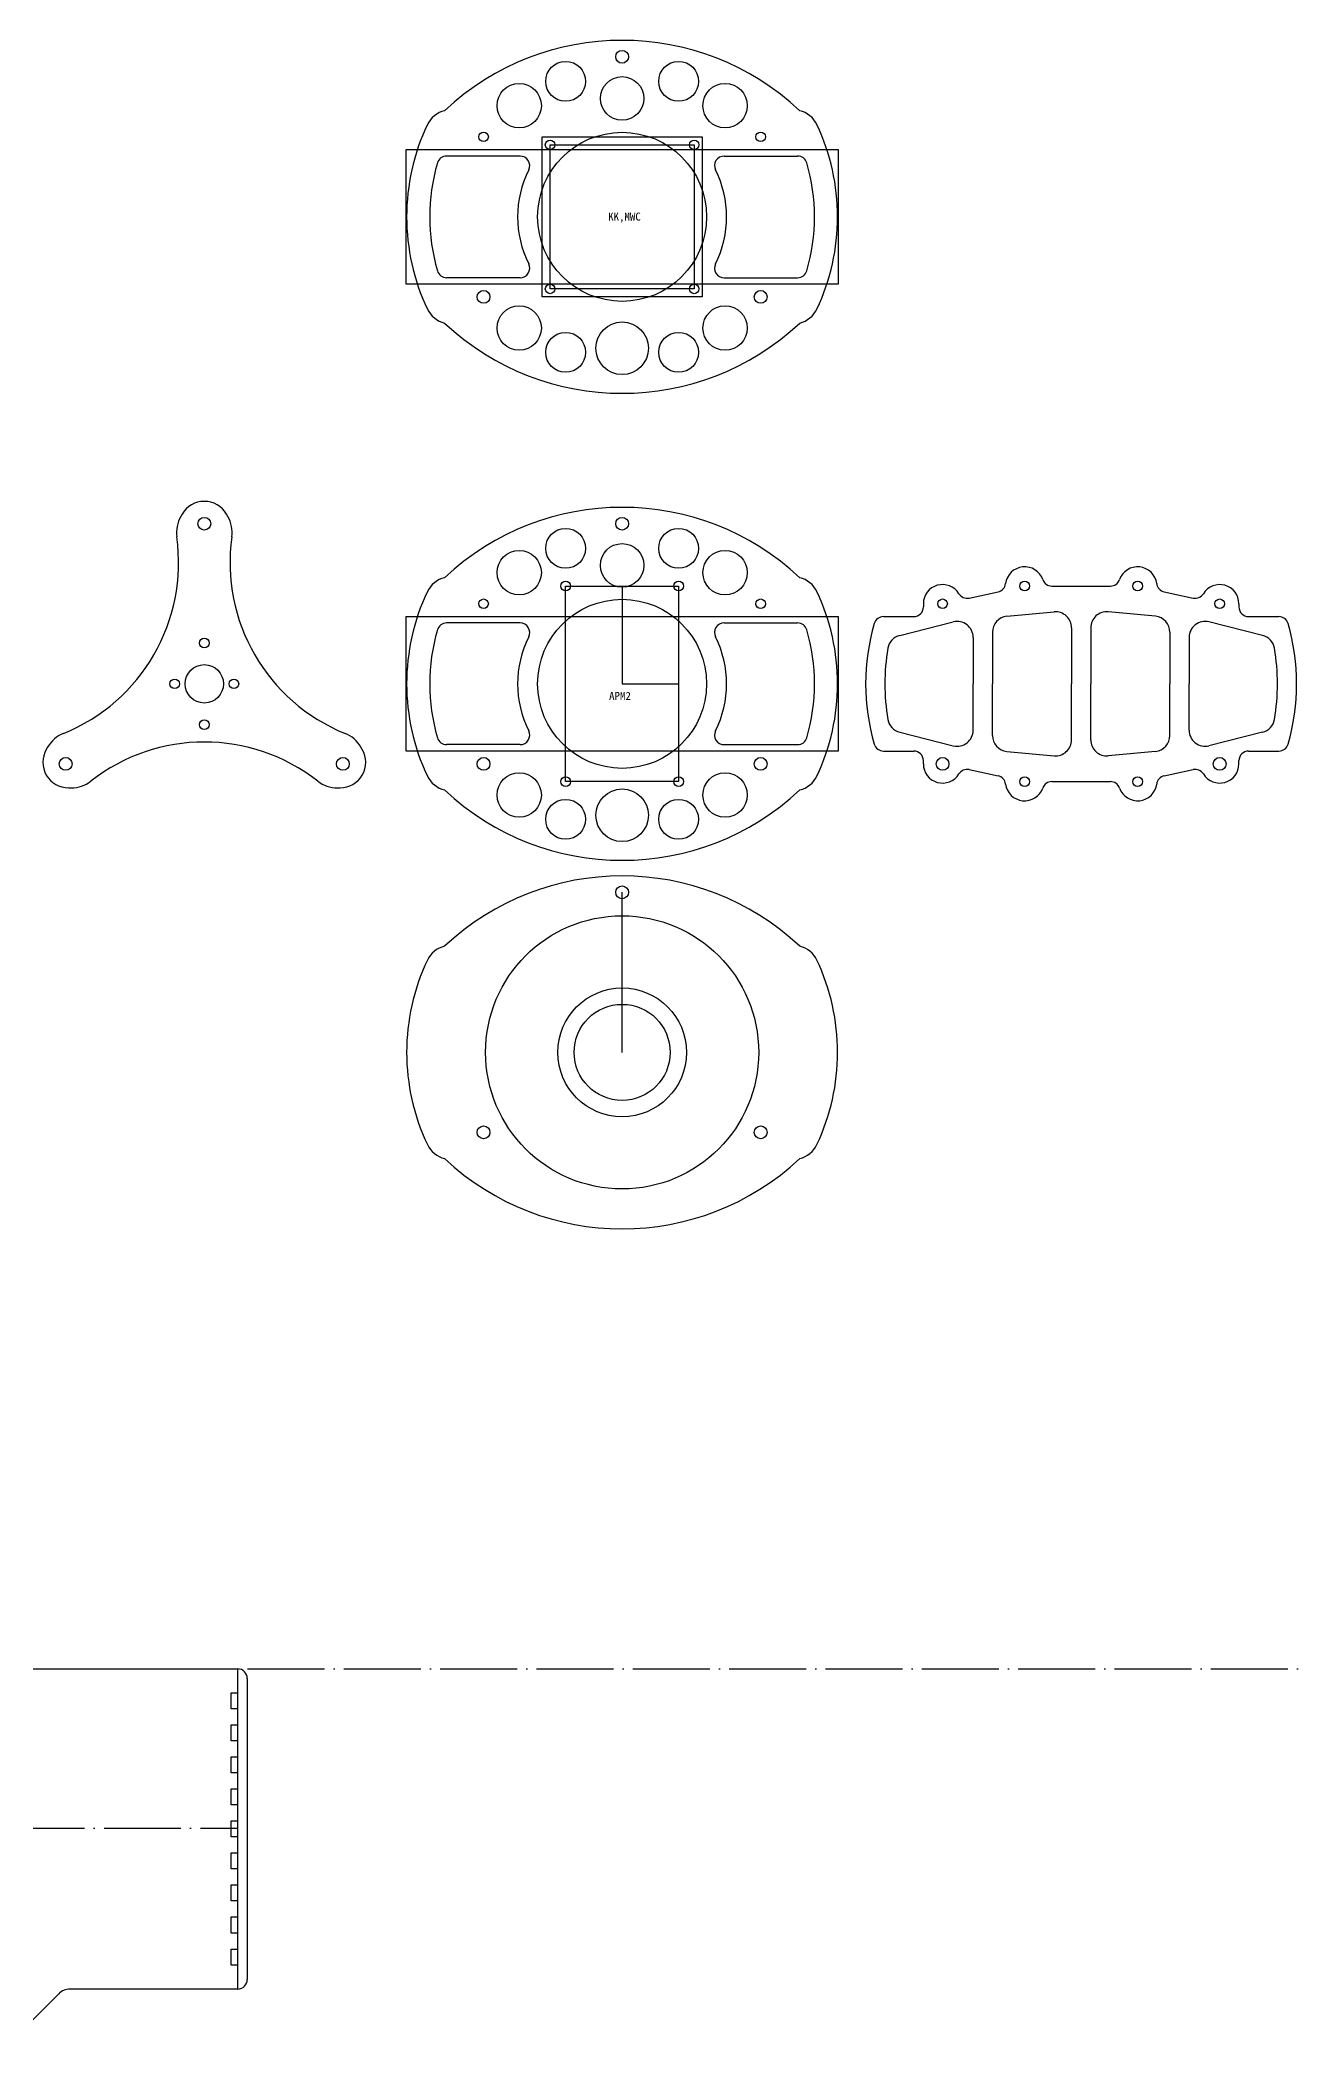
# Model space of a CAD drawing. Header units: millimetres. Extents: x 38 to 1497, y 98 to 936.
# Drawn here: x 1104 to 1497, y 306 to 936 of the extents above; entities that cross this region are included whole.
import ezdxf

# ---------------------------------------------------------------- set-up
doc = ezdxf.new("R2010")
doc.units = ezdxf.units.MM
doc.linetypes.add('ACAD_ISO04W100', pattern=[30, 24, -3, 0, -3])
for name, color, linetype in [('base_line', 7, 'Continuous'), ('colFrames', 160, 'Continuous'), ('DIM', 251, 'Continuous')]:
    doc.layers.add(name, color=color, linetype=linetype)
doc.layers.add('tooth', color=20, linetype='Continuous', plot=False)
doc.layers.add('xline', color=8, linetype='ACAD_ISO04W100', plot=False)
doc.styles.get("Standard").update_dxf_attribs({"font": ''})
doc.styles.get('Standard').set_extended_font_data('SimSun')

# ---------------------------------------------------------------- blocks, each defined once
blk = doc.blocks.new('*U95')
at = {"layer": 'tooth'}
blk.add_lwpolyline([(-1, 2.5), (1, 2.5), (1, -2.5), (-1, -2.5)], close=True, dxfattribs=at)
blk = doc.blocks.new('*U97')
at = {"layer": 'tooth', "color": 0, "linetype": 'ByBlock', "lineweight": -2, "transparency": 16777216}
for p in [(0, 0), (0, -10), (0, -20), (0, -30), (0, -40), (0, -50), (0, -60), (0, -70), (0, -80)]:
    blk.add_blockref('*U95', p, dxfattribs=at)

msp = doc.modelspace()

# ---------------------------------------------------------------- linework, layer by layer
at = {"layer": 'base_line'}
for p, q in [((1254.056, 900.238), (1231.091, 900.238)), ((1317.794, 900.238), (1340.759, 900.238)), ((1254.056, 862.238), (1231.091, 862.238)), ((1317.794, 862.238), (1340.759, 862.238)), ((1148.438, 788.374), (1148.018, 787.646)), ((1162.714, 787.646), (1162.294, 788.374)), ((1394.343, 762.167), (1403.402, 764.126)), ((1420.181, 765.919), (1438.521, 765.919)), ((1455.299, 764.126), (1464.358, 762.167)), ((1380.05, 760.374), (1380.05, 759.374)), ((1406.16, 756.465), (1420.885, 757.843)), ((1452.542, 756.465), (1437.816, 757.843)), ((1478.652, 760.374), (1478.652, 759.374)), ((1254.056, 754.374), (1231.091, 754.374)), ((1317.794, 754.374), (1340.759, 754.374)), ((1367.588, 756.374), (1377.05, 756.374)), ((1372.656, 750.505), (1389.409, 754.707)), ((1401.625, 751.487), (1401.625, 735.374)), ((1426.351, 752.864), (1426.351, 735.374)), ((1432.351, 752.864), (1432.351, 735.374)), ((1457.076, 751.487), (1457.076, 735.374)), ((1486.045, 750.505), (1469.293, 754.707)), ((1481.652, 756.374), (1491.113, 756.374)), ((1395.625, 749.858), (1395.625, 735.374)), ((1463.076, 749.858), (1463.076, 735.374)), ((1395.625, 720.89), (1395.625, 735.374)), ((1401.625, 719.26), (1401.625, 735.374)), ((1426.351, 717.883), (1426.351, 735.374)), ((1432.351, 717.883), (1432.351, 735.374)), ((1457.076, 719.26), (1457.076, 735.374)), ((1463.076, 720.89), (1463.076, 735.374)), ((1372.656, 720.242), (1389.409, 716.04)), ((1486.045, 720.242), (1469.293, 716.04)), ((1106.423, 715.601), (1106.003, 714.874)), ((1204.73, 714.874), (1204.31, 715.601)), ((1254.056, 716.374), (1231.091, 716.374)), ((1317.794, 716.374), (1340.759, 716.374)), ((1367.588, 714.374), (1377.05, 714.374)), ((1406.16, 714.282), (1420.885, 712.905)), ((1452.542, 714.282), (1437.816, 712.905)), ((1481.652, 714.374), (1491.113, 714.374)), ((1380.05, 710.374), (1380.05, 711.374)), ((1394.343, 708.581), (1403.402, 706.622)), ((1455.299, 706.622), (1464.358, 708.581)), ((1478.652, 710.374), (1478.652, 711.374)), ((1112.931, 702.874), (1113.771, 702.874)), ((1196.961, 702.874), (1197.801, 702.874)), ((1420.181, 704.829), (1438.521, 704.829)), ((1285.925, 620.259), (1285.925, 670.259))]:
    msp.add_line(p, q, dxfattribs=at)
for points in [[(1341.413, 848.078, 0.2274173), (1346.787, 852.438, 0.2246649), (1346.787, 910.039, 0.2274173), (1341.413, 914.398, 0.3957431), (1230.437, 914.398, 0.2274173), (1225.064, 910.039, 0.2246649), (1225.064, 852.438, 0.2274173), (1230.437, 848.078, 0.3957431)], [(1341.413, 702.214, 0.2274173), (1346.787, 706.573, 0.2246649), (1346.787, 764.174, 0.2274173), (1341.413, 768.534, 0.3957431), (1230.437, 768.534, 0.2274173), (1225.064, 764.174, 0.2246649), (1225.064, 706.573, 0.2274173), (1230.437, 702.214, 0.3957431)], [(1341.413, 587.099, 0.2274173), (1346.787, 591.458, 0.2246649), (1346.787, 649.059, 0.2274173), (1341.413, 653.419, 0.3957431), (1230.437, 653.419, 0.2274173), (1225.064, 649.059, 0.2246649), (1225.064, 591.458, 0.2274173), (1230.437, 587.099, 0.3957431)]]:
    msp.add_lwpolyline(points, format="xyb", close=True, dxfattribs=at)
msp.add_lwpolyline([(1082.252, 305.638), (1061.669, 326.221, 0.1989124), (1058.133, 327.686), (1005.788, 327.686), (1005.788, 427.686), (1165.788, 427.686), (1165.788, 327.686), (1113.442, 327.686, 0.1989124), (1109.906, 326.221), (1089.323, 305.638)], format="xyb", dxfattribs=at)
for centre, radius in [((1268.27, 923.555), 6.228), ((1285.925, 931.238), 2), ((1303.58, 923.555), 6.228), ((1253.765, 915.964), 6.927), ((1285.925, 918.24), 6.795), ((1318.085, 915.964), 6.927), ((1242.624, 906.238), 1.5), ((1285.925, 881.238), 26.4), ((1263.425, 903.738), 1.5), ((1308.425, 903.738), 1.5), ((1329.226, 906.238), 1.5), ((1242.624, 856.238), 2), ((1263.425, 858.738), 1.5), ((1308.425, 858.738), 1.5), ((1329.226, 856.238), 2), ((1253.765, 846.513), 6.927), ((1318.085, 846.513), 6.927), ((1285.925, 840.184), 8.21), ((1268.27, 838.922), 6.228), ((1303.58, 838.922), 6.228), ((1155.366, 785.374), 2), ((1268.27, 777.69), 6.228), ((1285.925, 785.374), 2), ((1303.58, 777.69), 6.228), ((1253.765, 770.1), 6.927), ((1285.925, 772.375), 6.795), ((1318.085, 770.1), 6.927), ((1268.27, 765.919), 1.5), ((1303.58, 765.919), 1.5), ((1411.696, 765.919), 1.5), ((1447.006, 765.919), 1.5), ((1242.624, 760.374), 1.5), ((1285.925, 735.374), 26.4), ((1329.226, 760.374), 1.5), ((1386.05, 760.374), 1.5), ((1472.652, 760.374), 1.5), ((1155.366, 748.124), 1.5), ((1155.366, 735.374), 6), ((1146.116, 735.374), 1.5), ((1164.616, 735.374), 1.5), ((1155.366, 722.624), 1.5), ((1112.065, 710.374), 2), ((1198.667, 710.374), 2), ((1242.624, 710.374), 2), ((1253.765, 700.648), 6.927), ((1318.085, 700.648), 6.927), ((1329.226, 710.374), 2), ((1386.05, 710.374), 2), ((1472.652, 710.374), 2), ((1268.27, 704.829), 1.5), ((1285.925, 694.319), 8.21), ((1303.58, 704.829), 1.5), ((1411.696, 704.829), 1.5), ((1411.696, 704.829), 1.5), ((1447.006, 704.829), 1.5), ((1447.006, 704.829), 1.5), ((1268.27, 693.058), 6.228), ((1303.58, 693.058), 6.228), ((1285.925, 670.259), 2), ((1285.925, 620.259), 42.666), ((1285.925, 620.259), 20.107), ((1285.925, 620.259), 15), ((1242.624, 595.259), 2), ((1329.226, 595.259), 2)]:
    msp.add_circle(centre, radius, dxfattribs=at)
for centre, radius, start, end in [((1285.925, 881.238), 60.121, 163.733259, 196.266741), ((1231.091, 897.238), 3, 90, 163.733259), ((1285.925, 881.238), 32.66, 153.340587, 206.659413), ((1254.056, 897.238), 3, 333.340587, 90), ((1317.794, 897.238), 3, 90, 206.659413), ((1285.925, 881.238), 32.66, 333.340587, 26.659413), ((1340.759, 897.238), 3, 16.266741, 90), ((1285.925, 881.238), 60.121, 343.733259, 16.266741), ((1231.091, 865.238), 3, 196.266741, 270), ((1254.056, 865.238), 3, 270, 26.659413), ((1317.794, 865.238), 3, 153.340587, 270), ((1340.759, 865.238), 3, 270, 343.733259), ((1155.366, 784.374), 8, 30, 150), ((1156.678, 782.646), 10, 150, 187.99499), ((1154.054, 782.646), 10, 352.00501, 30), ((1089.766, 773.248), 57.569, 292.00501, 7.99499), ((1220.967, 773.248), 57.569, 172.00501, 247.99499), ((1411.696, 765.919), 6, 19.471221, 172.72895), ((1447.006, 765.919), 6, 7.27105, 160.528779), ((1386.05, 760.374), 6, 31.671392, 180), ((1393.709, 765.099), 3, 211.671392, 282.200171), ((1402.768, 767.058), 3, 282.200171, 352.72895), ((1420.181, 768.919), 3, 199.471221, 270), ((1438.521, 768.919), 3, 270, 340.528779), ((1455.933, 767.058), 3, 187.27105, 257.799829), ((1464.992, 765.099), 3, 257.799829, 328.328608), ((1472.652, 760.374), 6, 0, 148.328608), ((1377.05, 759.374), 3, 270, 0), ((1421.351, 752.864), 5, 0, 95.342768), ((1437.351, 752.864), 5, 84.657232, 180), ((1481.652, 759.374), 3, 180, 270), ((1285.925, 735.374), 60.121, 163.733259, 196.266741), ((1231.091, 751.374), 3, 90, 163.733259), ((1254.056, 751.374), 3, 333.340587, 90), ((1317.794, 751.374), 3, 90, 206.659413), ((1340.759, 751.374), 3, 16.266741, 90), ((1285.925, 735.374), 60.121, 343.733259, 16.266741), ((1429.351, 735.374), 67.332, 163.751826, 196.248174), ((1367.588, 753.374), 3, 90, 163.751826), ((1390.625, 749.858), 5, 0, 104.081454), ((1406.625, 751.487), 5, 95.342768, 180), ((1452.076, 751.487), 5, 0, 84.657232), ((1468.076, 749.858), 5, 75.918546, 180), ((1491.113, 753.374), 3, 16.248174, 90), ((1429.351, 735.374), 67.332, 343.751826, 16.248174), ((1285.925, 735.374), 32.66, 153.340587, 206.659413), ((1285.925, 735.374), 32.66, 333.340587, 26.659413), ((1435.351, 735.374), 67.332, 170.505651, 180), ((1373.873, 745.655), 5, 104.081454, 170.505651), ((1484.829, 745.655), 5, 9.494349, 75.918546), ((1423.351, 735.374), 67.332, 0, 9.494349), ((1435.351, 735.374), 67.332, 180, 189.494349), ((1423.351, 735.374), 67.332, 350.505651, 0), ((1115.083, 710.601), 10, 112.00501, 150), ((1195.649, 710.601), 10, 30, 67.99499), ((1254.056, 719.374), 3, 270, 26.659413), ((1317.794, 719.374), 3, 153.340587, 270), ((1373.873, 725.092), 5, 189.494349, 255.918546), ((1390.625, 720.89), 5, 255.918546, 0), ((1406.625, 719.26), 5, 180, 264.657232), ((1452.076, 719.26), 5, 275.342768, 0), ((1468.076, 720.89), 5, 180, 284.081454), ((1484.829, 725.092), 5, 284.081454, 350.505651), ((1112.931, 710.874), 8, 150, 270), ((1155.366, 659.625), 57.569, 52.00501, 127.99499), ((1197.801, 710.874), 8, 270, 30), ((1231.091, 719.374), 3, 196.266741, 270), ((1340.759, 719.374), 3, 270, 343.733259), ((1367.588, 717.374), 3, 196.248174, 270), ((1377.05, 711.374), 3, 0, 90), ((1421.351, 717.883), 5, 264.657232, 0), ((1437.351, 717.883), 5, 180, 275.342768), ((1481.652, 711.374), 3, 90, 180), ((1491.113, 717.374), 3, 270, 343.751826), ((1386.05, 710.374), 6, 180, 328.328608), ((1393.709, 705.648), 3, 77.799829, 148.328608), ((1402.768, 703.69), 3, 7.27105, 77.799829), ((1455.933, 703.69), 3, 102.200171, 172.72895), ((1464.992, 705.648), 3, 31.671392, 102.200171), ((1472.652, 710.374), 6, 211.671392, 0), ((1113.771, 712.874), 10, 270, 307.99499), ((1196.961, 712.874), 10, 232.00501, 270), ((1411.696, 704.829), 6, 187.27105, 340.528779), ((1420.181, 701.829), 3, 90, 160.528779), ((1438.521, 701.829), 3, 19.471221, 90), ((1447.006, 704.829), 6, 199.471221, 352.72895)]:
    msp.add_arc(centre, radius, start, end, dxfattribs=at)
at = {"layer": 'colFrames'}
for p, q in [((1285.925, 765.919), (1285.925, 735.374)), ((1285.925, 735.374), (1303.58, 735.374))]:
    msp.add_line(p, q, dxfattribs=at)
for points in [[(1260.925, 906.238), (1310.925, 906.238), (1310.925, 856.238), (1260.925, 856.238)], [(1263.425, 903.738), (1308.425, 903.738), (1308.425, 858.738), (1263.425, 858.738)], [(1268.27, 765.919), (1303.58, 765.919), (1303.58, 704.829), (1268.27, 704.829)]]:
    msp.add_lwpolyline(points, close=True, dxfattribs=at)
for centre in [(1263.425, 903.738), (1308.425, 903.738), (1263.425, 858.738), (1308.425, 858.738), (1268.27, 765.919), (1303.58, 765.919), (1268.27, 704.829), (1303.58, 704.829)]:
    msp.add_circle(centre, 1.5, dxfattribs=at)
at = {"layer": 'DIM'}
for points in [[(1218.425, 902.238), (1353.425, 902.238), (1353.425, 860.238), (1218.425, 860.238)], [(1218.425, 756.374), (1353.425, 756.374), (1353.425, 714.374), (1218.425, 714.374)]]:
    msp.add_lwpolyline(points, close=True, dxfattribs=at)
at = {"layer": 'tooth'}
for p, q in [((1165.788, 427.686), (1165.788, 427.686)), ((1168.788, 424.686), (1168.788, 330.686)), ((1165.788, 327.686), (1165.788, 327.686))]:
    msp.add_line(p, q, dxfattribs=at)
for centre, start, end in [((1165.788, 424.686), 0, 90), ((1165.788, 330.686), 270, 0)]:
    msp.add_arc(centre, 3, start, end, dxfattribs=at)
at = {"layer": 'xline'}
msp.add_line((281.25, 377.936), (1165.788, 377.936), dxfattribs=at)
msp.add_xline((320.25, 427.686), (1, 0), dxfattribs=at)

# ---------------------------------------------------------------- block references
at = {"layer": 'tooth'}
msp.add_blockref('*U97', (1164.788, 417.686), dxfattribs=at)

# ---------------------------------------------------------------- texts
at = {"layer": 'colFrames', "char_height": 2.5, "attachment_point": 1}
for s, width, insert in [('KK,MWC', 10.51428, (1281.545, 882.568)), ('APM2', 8.61047, (1281.842, 732.852))]:
    msp.add_mtext_dynamic_manual_height_columns(s, width=width, gutter_width=12.5, heights=[0], dxfattribs=dict(at, insert=insert))

doc.saveas('drawing.dxf')
